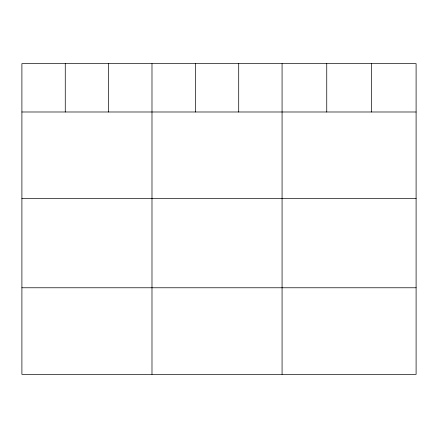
<?xml version="1.0" encoding="UTF-8"?>
<svg xmlns="http://www.w3.org/2000/svg" width="438" height="438" viewBox="0 0 438 438"><rect width="100%" height="100%" fill="white"/><g stroke="black" fill="none" stroke-linecap="round" stroke-linejoin="round"><path stroke-width="0.66" d="M416.1 111.991L416.1 374.353L21.9 374.353L21.9 63.647L416.1 63.647L416.1 111.991L21.9 111.991M21.9 198.573L416.1 198.573M21.9 287.771L416.1 287.771M371.424 63.647L371.424 111.991M326.748 63.647L326.748 111.991M282.072 63.647L282.072 374.353M238.71 63.647L238.71 111.991M195.348 63.647L195.348 111.991M151.986 63.647L151.986 374.353M108.624 63.647L108.624 111.991M65.262 63.647L65.262 111.991"/></g></svg>
